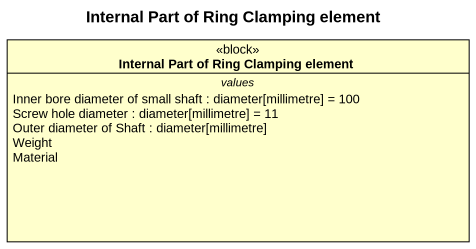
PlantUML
@startuml
title Internal Part of Ring Clamping element
hide circle
hide empty members
class "Internal Part of Ring Clamping element" as Internal_Part_of_Ring <<block>> {
  -- values --
  Inner bore diameter of small shaft : diameter[millimetre] = 100
  Screw hole diameter : diameter[millimetre] = 11
  Outer diameter of Shaft : diameter[millimetre]
  Weight
  Material
}
@enduml
